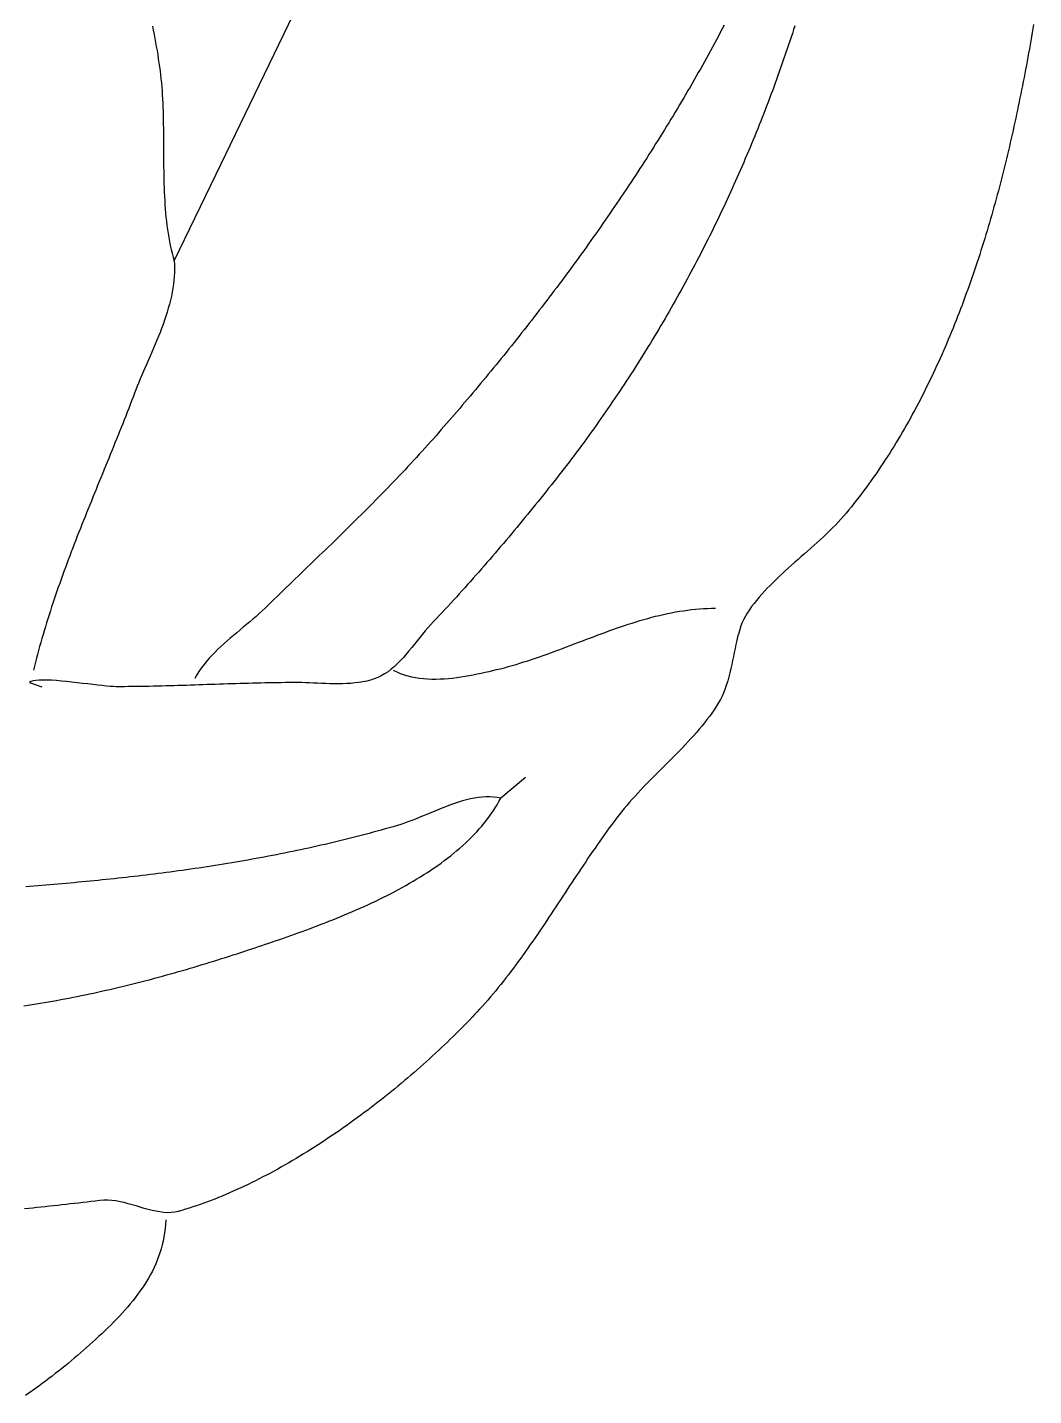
# Model space of a CAD drawing. Header units: millimetres. Extents: x 60 to 2307, y 40 to 1509.
# Drawn here: x 2028.5 to 2271.9, y 128.5 to 459.5 of the extents above; entities that cross this region are included whole.
import ezdxf

# ---------------------------------------------------------------- set-up
doc = ezdxf.new("R2010")
doc.units = ezdxf.units.MM
doc.layers.add('0_0_0', color=3, linetype='Continuous')

msp = doc.modelspace()

# ---------------------------------------------------------------- linework, layer by layer
at = {"layer": '0_0_0'}
for points in [[(2058.7601, 459.7834), (2058.9591, 458.7982), (2059.1527, 457.8134), (2059.3405, 456.8292), (2059.5221, 455.8455), (2059.6972, 454.8624), (2059.8656, 453.88), (2060.0268, 452.8982), (2060.1805, 451.917), (2060.3265, 450.9366), (2060.4643, 449.9569), (2060.5937, 448.978), (2060.7143, 448), (2060.8218, 447.0386), (2060.9177, 446.0702), (2061.0025, 445.0953), (2061.077, 444.1141), (2061.1419, 443.1271), (2061.1979, 442.1345), (2061.2457, 441.1368), (2061.286, 440.1343), (2061.3195, 439.1274), (2061.347, 438.1164), (2061.3691, 437.1017), (2061.3865, 436.0837), (2061.4001, 435.0628), (2061.4104, 434.0392), (2061.4181, 433.0134), (2061.4241, 431.9857), (2061.429, 430.9565), (2061.4335, 429.9261), (2061.4383, 428.895), (2061.4441, 427.8634), (2061.4517, 426.8318), (2061.4617, 425.8005), (2061.4749, 424.7699), (2061.4919, 423.7402), (2061.5135, 422.712), (2061.5404, 421.6855), (2061.5733, 420.6612), (2061.6129, 419.6393), (2061.66, 418.6203), (2061.7151, 417.6045), (2061.7791, 416.5923), (2061.8526, 415.584), (2061.9364, 414.58), (2062.0312, 413.5807), (2062.1376, 412.5864), (2062.2564, 411.5975), (2062.3883, 410.6143), (2062.534, 409.6373), (2062.6942, 408.6668), (2062.8696, 407.7031), (2063.061, 406.7466), (2063.269, 405.7977), (2063.4944, 404.8567), (2063.7378, 403.924), (2064, 403), (2074.1504, 424), (2094, 465)], [(2271.9251, 460.2094), (2271.7565, 459.2206), (2271.5863, 458.2319), (2271.4146, 457.2433), (2271.2412, 456.2549), (2271.0661, 455.2666), (2270.8893, 454.2784), (2270.7109, 453.2904), (2270.5306, 452.3027), (2270.3486, 451.3152), (2270.1647, 450.3279), (2269.979, 449.3409), (2269.7914, 448.3542), (2269.6019, 447.3678), (2269.4104, 446.3817), (2269.2169, 445.396), (2269.0215, 444.4106), (2268.8239, 443.4256), (2268.6243, 442.4411), (2268.4226, 441.4569), (2268.2188, 440.4733), (2268.0127, 439.4901), (2267.8045, 438.5073), (2267.594, 437.5251), (2267.3812, 436.5435), (2267.1662, 435.5623), (2266.9488, 434.5818), (2266.729, 433.6018), (2266.5069, 432.6225), (2266.2823, 431.6438), (2266.0552, 430.6657), (2265.8257, 429.6883), (2265.5936, 428.7116), (2265.359, 427.7356), (2265.1217, 426.7603), (2264.8819, 425.7858), (2264.6394, 424.8121), (2264.3942, 423.8392), (2264.1463, 422.867), (2263.8956, 421.8957), (2263.6421, 420.9253), (2263.3859, 419.9557), (2263.1268, 418.987), (2262.8648, 418.0192), (2262.5999, 417.0524), (2262.332, 416.0865), (2262.0612, 415.1216), (2261.7874, 414.1577), (2261.5105, 413.1948), (2261.2306, 412.2329), (2260.9475, 411.2721), (2260.6613, 410.3124), (2260.372, 409.3537), (2260.0794, 408.3962), (2259.7837, 407.4398), (2259.4846, 406.4845), (2259.1823, 405.5305), (2258.8766, 404.5776), (2258.5676, 403.6259), (2258.2552, 402.6755), (2257.9394, 401.7263), (2257.6201, 400.7784), (2257.2973, 399.8318), (2256.971, 398.8865), (2256.6412, 397.9426), (2256.3078, 397), (2255.9728, 396.0643), (2255.6343, 395.1294), (2255.2922, 394.1952), (2254.9464, 393.262), (2254.5969, 392.3296), (2254.2436, 391.3983), (2253.8865, 390.468), (2253.5256, 389.5388), (2253.1608, 388.6108), (2252.792, 387.684), (2252.4193, 386.7586), (2252.0426, 385.8345), (2251.6619, 384.9118), (2251.2771, 383.9907), (2250.8881, 383.0711), (2250.495, 382.1531), (2250.0977, 381.2368), (2249.6961, 380.3222), (2249.2902, 379.4095), (2248.88, 378.4986), (2248.4655, 377.5897), (2248.0465, 376.6828), (2247.6231, 375.7779), (2247.1951, 374.8751), (2246.7627, 373.9746), (2246.3257, 373.0763), (2245.884, 372.1803), (2245.4377, 371.2867), (2244.9867, 370.3955), (2244.5309, 369.5069), (2244.0704, 368.6208), (2243.605, 367.7373), (2243.1348, 366.8565), (2242.6597, 365.9785), (2242.1797, 365.1034), (2241.6946, 364.2311), (2241.2045, 363.3617), (2240.7094, 362.4954), (2240.2091, 361.6321), (2239.7038, 360.7719), (2239.1932, 359.915), (2238.6774, 359.0613), (2238.1563, 358.211), (2237.6299, 357.364), (2237.0981, 356.5205), (2236.561, 355.6806), (2236.0184, 354.8441), (2235.4703, 354.0114), (2234.9168, 353.1823), (2234.3576, 352.357), (2233.7929, 351.5356), (2233.2225, 350.718), (2232.6465, 349.9044), (2232.0647, 349.0948), (2231.4772, 348.2893), (2230.8838, 347.488), (2230.2846, 346.6908), (2229.6796, 345.898), (2229.0686, 345.1094), (2228.4516, 344.3253), (2227.8287, 343.5456), (2227.1997, 342.7705), (2226.5646, 342), (2225.9421, 341.2672), (2225.2987, 340.5411), (2224.636, 339.8211), (2223.9554, 339.1066), (2223.2584, 338.3973), (2222.5466, 337.6926), (2221.8213, 336.9921), (2221.0842, 336.2951), (2220.3367, 335.6013), (2219.5802, 334.9102), (2218.8164, 334.2211), (2218.0466, 333.5338), (2217.2724, 332.8476), (2216.4953, 332.162), (2215.7168, 331.4767), (2214.9383, 330.791), (2214.1615, 330.1045), (2213.3876, 329.4167), (2212.6183, 328.7271), (2211.8551, 328.0352), (2211.0994, 327.3404), (2210.3528, 326.6424), (2209.6167, 325.9407), (2208.8926, 325.2346), (2208.1821, 324.5238), (2207.4866, 323.8077), (2206.8076, 323.0858), (2206.1466, 322.3577), (2205.5051, 321.6229), (2204.8847, 320.8808), (2204.2867, 320.131), (2203.7127, 319.3729), (2203.1642, 318.6061), (2202.6428, 317.8302), (2202.2039, 317.1009), (2201.8078, 316.3354), (2201.4505, 315.5365), (2201.1278, 314.707), (2200.8357, 313.8498), (2200.5701, 312.9676), (2200.3268, 312.0632), (2200.1018, 311.1394), (2199.891, 310.1991), (2199.6903, 309.2451), (2199.4956, 308.28), (2199.3028, 307.3069), (2199.1078, 306.3284), (2198.9065, 305.3473), (2198.6949, 304.3666), (2198.4688, 303.3889), (2198.2241, 302.4171), (2197.9568, 301.4539), (2197.6627, 300.5023), (2197.3378, 299.5649), (2196.978, 298.6447), (2196.5792, 297.7443), (2196.1372, 296.8667), (2195.6481, 296.0146), (2195.1362, 295.2019), (2194.603, 294.3975), (2194.0497, 293.6009), (2193.4774, 292.8117), (2192.8871, 292.0295), (2192.2799, 291.2538), (2191.6569, 290.4843), (2191.0192, 289.7206), (2190.368, 288.9621), (2189.7043, 288.2086), (2189.0291, 287.4596), (2188.3437, 286.7147), (2187.6491, 285.9735), (2186.9464, 285.2356), (2186.2366, 284.5006), (2185.5209, 283.768), (2184.8004, 283.0374), (2184.0762, 282.3085), (2183.3494, 281.5809), (2182.621, 280.854), (2181.8921, 280.1275), (2181.1639, 279.4011), (2180.4375, 278.6742), (2179.7139, 277.9465), (2178.9943, 277.2175), (2178.2796, 276.487), (2177.5711, 275.7543), (2176.8699, 275.0192), (2176.1769, 274.2812), (2175.4934, 273.5399), (2174.8204, 272.7949), (2174.159, 272.0458), (2173.5102, 271.2921), (2172.8753, 270.5335), (2172.2553, 269.7696), (2171.6513, 269), (2171.0516, 268.217), (2170.4561, 267.4291), (2169.8645, 266.6367), (2169.2765, 265.8398), (2168.6921, 265.0387), (2168.111, 264.2337), (2167.533, 263.4248), (2166.9581, 262.6124), (2166.3859, 261.7965), (2165.8163, 260.9775), (2165.2491, 260.1556), (2164.6841, 259.3308), (2164.1212, 258.5036), (2163.5601, 257.674), (2163.0007, 256.8422), (2162.4428, 256.0086), (2161.8862, 255.1732), (2161.3307, 254.3363), (2160.7761, 253.498), (2160.2223, 252.6587), (2159.669, 251.8185), (2159.1162, 250.9777), (2158.5635, 250.1363), (2158.0108, 249.2947), (2157.4579, 248.453), (2156.9047, 247.6114), (2156.351, 246.7703), (2155.7965, 245.9296), (2155.2411, 245.0898), (2154.6846, 244.2509), (2154.1268, 243.4132), (2153.5676, 242.5769), (2153.0067, 241.7422), (2152.4439, 240.9093), (2151.8792, 240.0784), (2151.3122, 239.2497), (2150.7428, 238.4234), (2150.1709, 237.5998), (2149.5962, 236.7791), (2149.0185, 235.9613), (2148.4377, 235.1469), (2147.8536, 234.3358), (2147.266, 233.5285), (2146.6747, 232.7251), (2146.0796, 231.9257), (2145.4804, 231.1306), (2144.8769, 230.34), (2144.2691, 229.5542), (2143.6566, 228.7732), (2143.0393, 227.9974), (2142.417, 227.2269), (2141.7896, 226.4619), (2141.1569, 225.7027), (2140.5186, 224.9494), (2139.8745, 224.2023), (2139.2246, 223.4615), (2138.5686, 222.7273), (2137.9064, 222), (2137.3004, 221.3443), (2136.686, 220.6867), (2136.0633, 220.0273), (2135.4324, 219.3661), (2134.7935, 218.7035), (2134.1466, 218.0395), (2133.492, 217.3742), (2132.8296, 216.7079), (2132.1597, 216.0407), (2131.4823, 215.3727), (2130.7977, 214.704), (2130.1058, 214.035), (2129.4069, 213.3656), (2128.7011, 212.696), (2127.9884, 212.0264), (2127.269, 211.357), (2126.543, 210.6878), (2125.8106, 210.0191), (2125.0719, 209.351), (2124.327, 208.6836), (2123.576, 208.0172), (2122.819, 207.3517), (2122.0562, 206.6875), (2121.2877, 206.0246), (2120.5136, 205.3633), (2119.734, 204.7035), (2118.9492, 204.0456), (2118.159, 203.3896), (2117.3638, 202.7358), (2116.5637, 202.0842), (2115.7586, 201.435), (2114.9489, 200.7884), (2114.1346, 200.1444), (2113.3158, 199.5034), (2112.4926, 198.8653), (2111.6652, 198.2305), (2110.8337, 197.5989), (2109.9982, 196.9708), (2109.1589, 196.3463), (2108.3158, 195.7256), (2107.4691, 195.1089), (2106.6189, 194.4962), (2105.7654, 193.8877), (2104.9086, 193.2836), (2104.0487, 192.684), (2103.1858, 192.0891), (2102.3201, 191.4991), (2101.4516, 190.914), (2100.5804, 190.334), (2099.7068, 189.7594), (2098.8308, 189.1901), (2097.9525, 188.6265), (2097.0721, 188.0686), (2096.1897, 187.5166), (2095.3054, 186.9706), (2094.4194, 186.4308), (2093.5317, 185.8974), (2092.6425, 185.3704), (2091.7519, 184.8501), (2090.8601, 184.3366), (2089.9671, 183.8301), (2089.073, 183.3306), (2088.1781, 182.8384), (2087.2824, 182.3537), (2086.3861, 181.8764), (2085.4892, 181.4069), (2084.592, 180.9452), (2083.6944, 180.4915), (2082.7967, 180.046), (2081.899, 179.6088), (2081.0013, 179.1801), (2080.1039, 178.76), (2079.2068, 178.3486), (2078.3102, 177.9462), (2077.4141, 177.5528), (2076.5188, 177.1687), (2075.6243, 176.7939), (2074.7307, 176.4286), (2073.8383, 176.073), (2072.947, 175.7273), (2072.057, 175.3915), (2071.1685, 175.0658), (2070.2816, 174.7504), (2069.3964, 174.4455), (2068.513, 174.1511), (2067.6315, 173.8675), (2066.7521, 173.5947), (2065.8749, 173.333), (2065, 173.0825), (2064.136, 172.8907), (2063.2572, 172.789), (2062.3645, 172.768), (2061.4588, 172.8185), (2060.5411, 172.9311), (2059.6124, 173.0963), (2058.6737, 173.305), (2057.7259, 173.5477), (2056.7701, 173.8151), (2055.8071, 174.0978), (2054.8379, 174.3865), (2053.8637, 174.6719), (2052.8852, 174.9446), (2051.9034, 175.1953), (2050.9195, 175.4146), (2049.9342, 175.5933), (2048.9487, 175.7218), (2047.9638, 175.7909), (2046.9806, 175.7913), (2046, 175.7137), (2044.9793, 175.5892), (2043.9602, 175.466), (2042.9424, 175.344), (2041.926, 175.2234), (2040.911, 175.1041), (2039.8973, 174.9861), (2038.8848, 174.8696), (2037.8736, 174.7546), (2036.8636, 174.6411), (2035.8547, 174.5291), (2034.8471, 174.4187), (2033.8405, 174.3099), (2032.835, 174.2028), (2031.8306, 174.0973), (2030.8272, 173.9937), (2029.8247, 173.8918), (2028.8233, 173.7917), (2027.8227, 173.6935)], [(2214.1693, 459.9094), (2213.868, 458.9749), (2213.5644, 458.0413), (2213.2584, 457.1085), (2212.9499, 456.1766), (2212.6391, 455.2456), (2212.3258, 454.3155), (2212.0101, 453.3862), (2211.692, 452.4579), (2211.3714, 451.5304), (2211.0484, 450.6039), (2210.723, 449.6782), (2210.3952, 448.7535), (2210.065, 447.8296), (2209.7323, 446.9067), (2209.3971, 445.9847), (2209.0596, 445.0636), (2208.7195, 444.1435), (2208.3771, 443.2242), (2208.0322, 442.306), (2207.6848, 441.3886), (2207.335, 440.4722), (2206.9827, 439.5568), (2206.628, 438.6423), (2206.2708, 437.7288), (2205.9112, 436.8162), (2205.5491, 435.9046), (2205.1845, 434.994), (2204.8175, 434.0843), (2204.448, 433.1757), (2204.076, 432.268), (2203.7015, 431.3613), (2203.3246, 430.4556), (2202.9451, 429.5509), (2202.5632, 428.6472), (2202.1788, 427.7445), (2201.792, 426.8428), (2201.4026, 425.9421), (2201.0107, 425.0425), (2200.6164, 424.1439), (2200.2195, 423.2463), (2199.8201, 422.3497), (2199.4183, 421.4542), (2199.0139, 420.5597), (2198.607, 419.6662), (2198.1976, 418.7739), (2197.7857, 417.8825), (2197.3713, 416.9922), (2196.9544, 416.103), (2196.5349, 415.2149), (2196.113, 414.3278), (2195.6885, 413.4418), (2195.2614, 412.5568), (2194.8319, 411.673), (2194.3998, 410.7902), (2193.9652, 409.9086), (2193.528, 409.028), (2193.0883, 408.1486), (2192.6461, 407.2702), (2192.2013, 406.393), (2191.754, 405.5168), (2191.3041, 404.6418), (2190.8516, 403.7679), (2190.3967, 402.8951), (2189.9391, 402.0235), (2189.479, 401.153), (2189.0164, 400.2836), (2188.5511, 399.4154), (2188.0834, 398.5484), (2187.613, 397.6824), (2187.1401, 396.8177), (2186.6646, 395.9541), (2186.1865, 395.0917), (2185.7058, 394.2304), (2185.2226, 393.3703), (2184.7368, 392.5114), (2184.2484, 391.6537), (2183.7574, 390.7971), (2183.2638, 389.9418), (2182.7676, 389.0876), (2182.2689, 388.2347), (2181.7675, 387.383), (2181.2635, 386.5324), (2180.757, 385.6831), (2180.2478, 384.835), (2179.736, 383.9881), (2179.2216, 383.1424), (2178.7046, 382.298), (2178.185, 381.4548), (2177.6628, 380.6129), (2177.1379, 379.7722), (2176.6105, 378.9327), (2176.0804, 378.0945), (2175.5477, 377.2575), (2175.0123, 376.4218), (2174.4743, 375.5874), (2173.9337, 374.7542), (2173.3905, 373.9223), (2172.8446, 373.0917), (2172.296, 372.2624), (2171.7449, 371.4344), (2171.1911, 370.6076), (2170.6346, 369.7821), (2170.0755, 368.958), (2169.5137, 368.1351), (2168.9493, 367.3136), (2168.3822, 366.4933), (2167.8125, 365.6744), (2167.2401, 364.8568), (2166.665, 364.0406), (2166.0872, 363.2256), (2165.5068, 362.412), (2164.9238, 361.5997), (2164.338, 360.7888), (2163.7496, 359.9792), (2163.1585, 359.171), (2162.5647, 358.3641), (2161.9682, 357.5586), (2161.369, 356.7544), (2160.7672, 355.9516), (2160.1627, 355.1502), (2159.5554, 354.3502), (2158.9455, 353.5515), (2158.3328, 352.7543), (2157.7175, 351.9584), (2157.0995, 351.1639), (2156.4787, 350.3708), (2155.8553, 349.5791), (2155.2291, 348.7888), (2154.6003, 348), (2153.9648, 347.2064), (2153.3284, 346.4138), (2152.6909, 345.6223), (2152.0524, 344.8318), (2151.4128, 344.0424), (2150.7721, 343.2541), (2150.1303, 342.4668), (2149.4873, 341.6807), (2148.8431, 340.8957), (2148.1977, 340.1118), (2147.5511, 339.3291), (2146.9032, 338.5476), (2146.2539, 337.7673), (2145.6034, 336.9882), (2144.9515, 336.2103), (2144.2982, 335.4337), (2143.6436, 334.6584), (2142.9874, 333.8843), (2142.3299, 333.1115), (2141.6708, 332.3401), (2141.0102, 331.57), (2140.3481, 330.8012), (2139.6844, 330.0338), (2139.0191, 329.2678), (2138.3522, 328.5032), (2137.6837, 327.74), (2137.0134, 326.9783), (2136.3415, 326.218), (2135.6678, 325.4592), (2134.9924, 324.7018), (2134.3152, 323.946), (2133.6361, 323.1917), (2132.9553, 322.439), (2132.2725, 321.6878), (2131.5879, 320.9381), (2130.9013, 320.1901), (2130.2128, 319.4437), (2129.5223, 318.6989), (2128.8298, 317.9558), (2128.1353, 317.2143), (2127.4387, 316.4745), (2126.74, 315.7363), (2126.0393, 315), (2125.3677, 314.2717), (2124.7079, 313.513), (2124.0564, 312.7298), (2123.4102, 311.9283), (2122.7661, 311.1144), (2122.1209, 310.2944), (2121.4715, 309.4742), (2120.8146, 308.66), (2120.1471, 307.8577), (2119.4658, 307.0736), (2118.7675, 306.3137), (2118.0491, 305.584), (2117.3073, 304.8907), (2116.5391, 304.2397), (2115.7411, 303.6373), (2114.9104, 303.0895), (2114.104, 302.6373), (2113.265, 302.2433), (2112.3964, 301.9039), (2111.5009, 301.6155), (2110.5813, 301.3743), (2109.6404, 301.1769), (2108.6812, 301.0195), (2107.7063, 300.8985), (2106.7187, 300.8103), (2105.721, 300.7514), (2104.7163, 300.718), (2103.7072, 300.7065), (2102.6967, 300.7133), (2101.6875, 300.7348), (2100.6824, 300.7673), (2099.6843, 300.8073), (2098.6959, 300.851), (2097.7202, 300.895), (2096.76, 300.9355), (2095.8179, 300.9689), (2094.897, 300.9916), (2094, 301), (2092.9936, 300.9984), (2091.9879, 300.9939), (2090.9828, 300.9866), (2089.9784, 300.9767), (2088.9745, 300.9641), (2087.9712, 300.9492), (2086.9685, 300.9321), (2085.9663, 300.9128), (2084.9645, 300.8915), (2083.9633, 300.8685), (2082.9624, 300.8437), (2081.962, 300.8174), (2080.9619, 300.7897), (2079.9622, 300.7607), (2078.9628, 300.7305), (2077.9637, 300.6994), (2076.9649, 300.6675), (2075.9663, 300.6348), (2074.968, 300.6016), (2073.9698, 300.5679), (2072.9718, 300.534), (2071.9739, 300.5), (2070.9762, 300.4659), (2069.9785, 300.432), (2068.9808, 300.3983), (2067.9832, 300.3651), (2066.9856, 300.3324), (2065.988, 300.3005), (2064.9903, 300.2694), (2063.9925, 300.2392), (2062.9946, 300.2102), (2061.9966, 300.1825), (2060.9984, 300.1562), (2060.0001, 300.1314), (2059.0015, 300.1084), (2058.0026, 300.0871), (2057.0035, 300.0678), (2056.0041, 300.0507), (2055.0044, 300.0358), (2054.0043, 300.0232), (2053.0039, 300.0133), (2052.003, 300.006), (2051.0017, 300.0015), (2050, 300), (2049.3362, 300.0183), (2048.5406, 300.07), (2047.6287, 300.1504), (2046.616, 300.2546), (2045.518, 300.3777), (2044.3503, 300.515), (2043.1282, 300.6617), (2041.8673, 300.8129), (2040.5832, 300.9638), (2039.2913, 301.1097), (2038.0071, 301.2456), (2036.7461, 301.3668), (2035.5238, 301.4684), (2034.3558, 301.5457), (2033.2575, 301.5938), (2032.2444, 301.6079), (2031.332, 301.5832), (2030.5359, 301.5148), (2029.8715, 301.3981), (2029.3544, 301.2281), (2029, 301), (2032, 300)], [(2197.0665, 459.9956), (2196.5984, 459.109), (2196.1279, 458.2234), (2195.6552, 457.3389), (2195.1802, 456.4553), (2194.7029, 455.5727), (2194.2234, 454.6911), (2193.7416, 453.8105), (2193.2577, 452.931), (2192.7715, 452.0524), (2192.2831, 451.1749), (2191.7926, 450.2984), (2191.2999, 449.423), (2190.8051, 448.5486), (2190.3082, 447.6753), (2189.8091, 446.803), (2189.3079, 445.9318), (2188.8047, 445.0616), (2188.2994, 444.1925), (2187.792, 443.3245), (2187.2826, 442.4576), (2186.7712, 441.5918), (2186.2578, 440.727), (2185.7424, 439.8634), (2185.225, 439.0009), (2184.7056, 438.1394), (2184.1843, 437.2791), (2183.6611, 436.4199), (2183.1359, 435.5619), (2182.6089, 434.705), (2182.0799, 433.8492), (2181.5491, 432.9945), (2181.0165, 432.141), (2180.482, 431.2887), (2179.9456, 430.4375), (2179.4075, 429.5875), (2178.8675, 428.7387), (2178.3258, 427.891), (2177.7823, 427.0445), (2177.2371, 426.1992), (2176.6901, 425.3551), (2176.1414, 424.5122), (2175.591, 423.6705), (2175.0388, 422.83), (2174.4851, 421.9908), (2173.9296, 421.1527), (2173.3725, 420.3159), (2172.8138, 419.4803), (2172.2535, 418.646), (2171.6915, 417.8128), (2171.128, 416.981), (2170.5629, 416.1504), (2169.9962, 415.321), (2169.428, 414.4929), (2168.8583, 413.6661), (2168.287, 412.8406), (2167.7143, 412.0163), (2167.1401, 411.1934), (2166.5644, 410.3717), (2165.9872, 409.5513), (2165.4087, 408.7323), (2164.8287, 407.9145), (2164.2472, 407.098), (2163.6644, 406.2829), (2163.0803, 405.4691), (2162.4947, 404.6566), (2161.9078, 403.8455), (2161.3196, 403.0357), (2160.7301, 402.2273), (2160.1392, 401.4202), (2159.5471, 400.6144), (2158.9537, 399.8101), (2158.359, 399.0071), (2157.7631, 398.2055), (2157.166, 397.4052), (2156.5676, 396.6064), (2155.9681, 395.8089), (2155.3674, 395.0128), (2154.7655, 394.2182), (2154.1624, 393.4249), (2153.5582, 392.6331), (2152.9529, 391.8427), (2152.3465, 391.0537), (2151.739, 390.2661), (2151.1304, 389.48), (2150.5208, 388.6953), (2149.9101, 387.9121), (2149.2983, 387.1303), (2148.6856, 386.3499), (2148.0718, 385.5711), (2147.4571, 384.7937), (2146.8414, 384.0178), (2146.2247, 383.2433), (2145.6071, 382.4704), (2144.9885, 381.6989), (2144.3691, 380.9289), (2143.7487, 380.1605), (2143.1275, 379.3935), (2142.5054, 378.6281), (2141.8824, 377.8642), (2141.2586, 377.1018), (2140.634, 376.3409), (2140.0085, 375.5815), (2139.3823, 374.8238), (2138.7553, 374.0675), (2138.1275, 373.3128), (2137.499, 372.5597), (2136.8698, 371.8081), (2136.2398, 371.0581), (2135.6091, 370.3097), (2134.9778, 369.5628), (2134.3457, 368.8175), (2133.7131, 368.0739), (2133.0797, 367.3318), (2132.4458, 366.5913), (2131.8112, 365.8524), (2131.176, 365.1152), (2130.5402, 364.3795), (2129.9039, 363.6455), (2129.267, 362.9131), (2128.6296, 362.1824), (2127.9917, 361.4532), (2127.3532, 360.7258), (2126.7143, 360), (2126.04, 359.238), (2125.3634, 358.4787), (2124.6845, 357.7221), (2124.0032, 356.968), (2123.3198, 356.2165), (2122.6341, 355.4674), (2121.9463, 354.7207), (2121.2564, 353.9763), (2120.5645, 353.2341), (2119.8706, 352.4942), (2119.1748, 351.7563), (2118.4771, 351.0205), (2117.7776, 350.2868), (2117.0763, 349.5549), (2116.3734, 348.825), (2115.6687, 348.0968), (2114.9625, 347.3704), (2114.2547, 346.6457), (2113.5454, 345.9226), (2112.8346, 345.201), (2112.1225, 344.4809), (2111.409, 343.7623), (2110.6942, 343.045), (2109.9782, 342.329), (2109.261, 341.6143), (2108.5427, 340.9007), (2107.8233, 340.1882), (2107.1028, 339.4768), (2106.3814, 338.7664), (2105.6591, 338.0569), (2104.9359, 337.3482), (2104.2118, 336.6403), (2103.487, 335.9332), (2102.7615, 335.2267), (2102.0354, 334.5208), (2101.3086, 333.8155), (2100.5813, 333.1106), (2099.8535, 332.4062), (2099.1252, 331.702), (2098.3966, 330.9982), (2097.6676, 330.2946), (2096.9383, 329.5911), (2096.2087, 328.8878), (2095.479, 328.1844), (2094.7492, 327.481), (2094.0193, 326.7776), (2093.2893, 326.0739), (2092.5594, 325.37), (2091.8295, 324.6659), (2091.0998, 323.9614), (2090.3703, 323.2564), (2089.641, 322.551), (2088.912, 321.8451), (2088.1833, 321.1385), (2087.4551, 320.4313), (2086.7273, 319.7233), (2086, 319.0146), (2085.296, 318.3422), (2084.5716, 317.6759), (2083.8294, 317.0143), (2083.0721, 316.3561), (2082.3025, 315.7002), (2081.5234, 315.0452), (2080.7375, 314.39), (2079.9475, 313.7332), (2079.1562, 313.0737), (2078.3664, 312.4102), (2077.5808, 311.7414), (2076.8021, 311.066), (2076.0331, 310.383), (2075.2766, 309.6909), (2074.5352, 308.9885), (2073.8118, 308.2747), (2073.1091, 307.5481), (2072.4298, 306.8075), (2071.7766, 306.0516), (2071.1525, 305.2793), (2070.5599, 304.4892), (2070.0019, 303.6801), (2069.4809, 302.8508), (2069, 302)], [(2064, 403), (2064.0703, 402.0726), (2064.1009, 401.1385), (2064.0934, 400.1981), (2064.0496, 399.252), (2063.9712, 398.3008), (2063.8599, 397.345), (2063.7175, 396.3853), (2063.5457, 395.4221), (2063.3462, 394.456), (2063.1208, 393.4875), (2062.8711, 392.5173), (2062.599, 391.5459), (2062.3061, 390.5738), (2061.9942, 389.6017), (2061.665, 388.63), (2061.3202, 387.6593), (2060.9616, 386.6902), (2060.5909, 385.7233), (2060.2098, 384.759), (2059.82, 383.798), (2059.4233, 382.8409), (2059.0214, 381.8881), (2058.6161, 380.9403), (2058.209, 379.9979), (2057.802, 379.0616), (2057.3966, 378.132), (2056.9947, 377.2095), (2056.598, 376.2947), (2056.2082, 375.3883), (2055.827, 374.4907), (2055.4563, 373.6025), (2055.0976, 372.7242), (2054.7527, 371.8566), (2054.4235, 371), (2054.075, 370.0796), (2053.7235, 369.1583), (2053.3691, 368.236), (2053.012, 367.3128), (2052.6523, 366.3886), (2052.2901, 365.4635), (2051.9257, 364.5374), (2051.559, 363.6105), (2051.1903, 362.6827), (2050.8196, 361.754), (2050.4472, 360.8245), (2050.0732, 359.8941), (2049.6976, 358.9629), (2049.3207, 358.0309), (2048.9425, 357.0981), (2048.5632, 356.1645), (2048.183, 355.2301), (2047.8019, 354.2949), (2047.4202, 353.359), (2047.0379, 352.4224), (2046.6552, 351.485), (2046.2722, 350.547), (2045.8891, 349.6082), (2045.5059, 348.6688), (2045.1229, 347.7287), (2044.7402, 346.7879), (2044.3578, 345.8465), (2043.976, 344.9045), (2043.5949, 343.9618), (2043.2145, 343.0186), (2042.8351, 342.0748), (2042.4568, 341.1304), (2042.0798, 340.1855), (2041.704, 339.24), (2041.3298, 338.294), (2040.9572, 337.3474), (2040.5864, 336.4004), (2040.2174, 335.4529), (2039.8505, 334.5049), (2039.4858, 333.5564), (2039.1233, 332.6075), (2038.7634, 331.6582), (2038.406, 330.7084), (2038.0513, 329.7582), (2037.6994, 328.8077), (2037.3506, 327.8567), (2037.0049, 326.9054), (2036.6624, 325.9538), (2036.3234, 325.0018), (2035.9879, 324.0495), (2035.656, 323.0968), (2035.328, 322.1439), (2035.0039, 321.1907), (2034.6839, 320.2372), (2034.3681, 319.2835), (2034.0566, 318.3295), (2033.7497, 317.3753), (2033.4474, 316.4209), (2033.1498, 315.4662), (2032.8571, 314.5114), (2032.5695, 313.5564), (2032.287, 312.6013), (2032.0098, 311.646), (2031.7381, 310.6905), (2031.472, 309.735), (2031.2116, 308.7793), (2030.957, 307.8236), (2030.7084, 306.8678), (2030.466, 305.9119), (2030.2298, 304.9559), (2030, 304)], [(2117, 304), (2117.8503, 303.579), (2118.7234, 303.2095), (2119.6175, 302.8893), (2120.5308, 302.6163), (2121.4616, 302.3882), (2122.4083, 302.2029), (2123.369, 302.0582), (2124.3421, 301.952), (2125.3257, 301.882), (2126.3183, 301.8461), (2127.318, 301.8421), (2128.3232, 301.8679), (2129.3321, 301.9212), (2130.343, 301.9998), (2131.3541, 302.1017), (2132.3638, 302.2245), (2133.3703, 302.3663), (2134.3718, 302.5246), (2135.3667, 302.6975), (2136.3533, 302.8827), (2137.3297, 303.078), (2138.2943, 303.2812), (2139.2454, 303.4903), (2140.1811, 303.7029), (2141.0999, 303.917), (2142, 304.1304), (2142.9488, 304.3628), (2143.896, 304.6069), (2144.8417, 304.8621), (2145.786, 305.1278), (2146.7289, 305.4035), (2147.6706, 305.6885), (2148.6111, 305.9822), (2149.5505, 306.2841), (2150.4889, 306.5937), (2151.4264, 306.9102), (2152.363, 307.2332), (2153.2989, 307.5621), (2154.2341, 307.8962), (2155.1687, 308.235), (2156.1028, 308.5779), (2157.0365, 308.9244), (2157.9699, 309.2738), (2158.903, 309.6256), (2159.8359, 309.9791), (2160.7687, 310.3339), (2161.7015, 310.6892), (2162.6344, 311.0447), (2163.5675, 311.3995), (2164.5008, 311.7533), (2165.4345, 312.1053), (2166.3686, 312.4551), (2167.3031, 312.802), (2168.2383, 313.1454), (2169.1741, 313.4848), (2170.1107, 313.8196), (2171.0481, 314.1493), (2171.9864, 314.4731), (2172.9257, 314.7906), (2173.8661, 315.1011), (2174.8077, 315.4041), (2175.7506, 315.699), (2176.6947, 315.9852), (2177.6403, 316.2622), (2178.5875, 316.5293), (2179.5362, 316.786), (2180.4865, 317.0316), (2181.4387, 317.2657), (2182.3926, 317.4876), (2183.3485, 317.6968), (2184.3064, 317.8926), (2185.2664, 318.0745), (2186.2286, 318.2419), (2187.193, 318.3942), (2188.1598, 318.5308), (2189.129, 318.6512), (2190.1007, 318.7548), (2191.075, 318.841), (2192.052, 318.9092), (2193.0318, 318.9588), (2194.0144, 318.9892), (2195, 319)], [(2149, 278), (2143, 273)], [(2027.6718, 222.8095), (2028.6595, 222.9578), (2029.6477, 223.1106), (2030.6363, 223.2677), (2031.6254, 223.4292), (2032.6149, 223.595), (2033.6047, 223.765), (2034.5947, 223.9391), (2035.5848, 224.1174), (2036.5751, 224.2996), (2037.5653, 224.4859), (2038.5556, 224.6761), (2039.5457, 224.8701), (2040.5356, 225.0679), (2041.5254, 225.2695), (2042.5148, 225.4747), (2043.5038, 225.6836), (2044.4924, 225.896), (2045.4805, 226.112), (2046.4681, 226.3314), (2047.455, 226.5542), (2048.4412, 226.7803), (2049.4266, 227.0097), (2050.4112, 227.2422), (2051.3949, 227.478), (2052.3776, 227.7168), (2053.3593, 227.9587), (2054.3399, 228.2035), (2055.3193, 228.4513), (2056.2975, 228.7019), (2057.2744, 228.9553), (2058.2499, 229.2115), (2059.224, 229.4703), (2060.1966, 229.7318), (2061.1676, 229.9958), (2062.137, 230.2623), (2063.1047, 230.5313), (2064.0707, 230.8027), (2065.0348, 231.0763), (2065.997, 231.3523), (2066.9572, 231.6304), (2067.9155, 231.9108), (2068.8716, 232.1932), (2069.8255, 232.4776), (2070.7773, 232.764), (2071.7267, 233.0523), (2072.6738, 233.3425), (2073.6184, 233.6344), (2074.5605, 233.9282), (2075.5001, 234.2235), (2076.4371, 234.5205), (2077.3714, 234.8191), (2078.3029, 235.1192), (2079.2315, 235.4207), (2080.1573, 235.7236), (2081.0801, 236.0278), (2082, 236.3333), (2082.7972, 236.5991), (2083.6057, 236.8691), (2084.425, 237.1432), (2085.2548, 237.4216), (2086.0945, 237.7044), (2086.9437, 237.9916), (2087.8019, 238.2834), (2088.6688, 238.5797), (2089.5438, 238.8806), (2090.4265, 239.1864), (2091.3166, 239.4969), (2092.2134, 239.8124), (2093.1166, 240.1328), (2094.0258, 240.4583), (2094.9404, 240.7889), (2095.8601, 241.1247), (2096.7844, 241.4659), (2097.7129, 241.8124), (2098.645, 242.1643), (2099.5804, 242.5218), (2100.5186, 242.8849), (2101.4592, 243.2537), (2102.4017, 243.6283), (2103.3457, 244.0087), (2104.2907, 244.395), (2105.2363, 244.7873), (2106.1821, 245.1857), (2107.1275, 245.5903), (2108.0722, 246.0011), (2109.0157, 246.4182), (2109.9575, 246.8417), (2110.8972, 247.2717), (2111.8344, 247.7083), (2112.7687, 248.1515), (2113.6994, 248.6013), (2114.6264, 249.058), (2115.549, 249.5215), (2116.4668, 249.992), (2117.3794, 250.4695), (2118.2863, 250.9541), (2119.1872, 251.4459), (2120.0815, 251.9449), (2120.9688, 252.4513), (2121.8487, 252.9651), (2122.7206, 253.4864), (2123.5843, 254.0153), (2124.4391, 254.5518), (2125.2848, 255.0961), (2126.1207, 255.6481), (2126.9466, 256.2081), (2127.7618, 256.776), (2128.5661, 257.3519), (2129.3589, 257.936), (2130.1398, 258.5283), (2130.9084, 259.1288), (2131.6642, 259.7378), (2132.4067, 260.3551), (2133.1355, 260.981), (2133.8502, 261.6155), (2134.5504, 262.2586), (2135.2355, 262.9105), (2135.9051, 263.5712), (2136.5589, 264.2409), (2137.1962, 264.9195), (2137.8168, 265.6072), (2138.4201, 266.304), (2139.0057, 267.0101), (2139.5732, 267.7254), (2140.1221, 268.4501), (2140.6519, 269.1843), (2141.1623, 269.9281), (2141.6527, 270.6814), (2142.1227, 271.4445), (2142.572, 272.2173), (2143, 273), (2142.1339, 273.1765), (2141.2521, 273.2897), (2140.356, 273.3432), (2139.4468, 273.3407), (2138.5259, 273.2861), (2137.5946, 273.183), (2136.6543, 273.0351), (2135.7063, 272.8462), (2134.7519, 272.62), (2133.7924, 272.3603), (2132.8292, 272.0707), (2131.8636, 271.755), (2130.897, 271.417), (2129.9307, 271.0603), (2128.966, 270.6887), (2128.0042, 270.306), (2127.0467, 269.9157), (2126.0948, 269.5218), (2125.1498, 269.1279), (2124.2131, 268.7377), (2123.2861, 268.3549), (2122.3699, 267.9834), (2121.466, 267.6268), (2120.5758, 267.2889), (2119.7005, 266.9733), (2118.8414, 266.6838), (2118, 266.4243), (2117.0307, 266.1425), (2116.0612, 265.8642), (2115.0914, 265.5893), (2114.1214, 265.3178), (2113.151, 265.0496), (2112.1803, 264.7848), (2111.2093, 264.5232), (2110.238, 264.2649), (2109.2663, 264.0099), (2108.2943, 263.758), (2107.3218, 263.5094), (2106.3491, 263.2639), (2105.3759, 263.0215), (2104.4023, 262.7822), (2103.4283, 262.546), (2102.4539, 262.3128), (2101.479, 262.0826), (2100.5037, 261.8554), (2099.528, 261.6312), (2098.5518, 261.4099), (2097.575, 261.1915), (2096.5978, 260.9759), (2095.6201, 260.7632), (2094.6419, 260.5534), (2093.6632, 260.3463), (2092.6839, 260.1419), (2091.7041, 259.9403), (2090.7237, 259.7414), (2089.7427, 259.5452), (2088.7612, 259.3516), (2087.779, 259.1606), (2086.7963, 258.9722), (2085.8129, 258.7864), (2084.8289, 258.6031), (2083.8443, 258.4223), (2082.859, 258.2439), (2081.8731, 258.0681), (2080.8865, 257.8946), (2079.8992, 257.7235), (2078.9112, 257.5548), (2077.9225, 257.3884), (2076.9331, 257.2244), (2075.9429, 257.0626), (2074.952, 256.903), (2073.9604, 256.7457), (2072.968, 256.5906), (2071.9748, 256.4376), (2070.9809, 256.2868), (2069.9861, 256.1381), (2068.9905, 255.9914), (2067.9941, 255.8468), (2066.9969, 255.7042), (2065.9989, 255.5637), (2065, 255.4251), (2064.0332, 255.293), (2063.0662, 255.1631), (2062.0989, 255.0353), (2061.1313, 254.9095), (2060.1635, 254.7858), (2059.1955, 254.6641), (2058.2272, 254.5444), (2057.2587, 254.4266), (2056.29, 254.3106), (2055.321, 254.1965), (2054.3519, 254.0843), (2053.3825, 253.9738), (2052.413, 253.865), (2051.4432, 253.758), (2050.4733, 253.6527), (2049.5032, 253.5489), (2048.5329, 253.4468), (2047.5624, 253.3463), (2046.5918, 253.2472), (2045.621, 253.1497), (2044.6501, 253.0536), (2043.679, 252.959), (2042.7078, 252.8657), (2041.7365, 252.7738), (2040.765, 252.6832), (2039.7935, 252.5939), (2038.8218, 252.5058), (2037.85, 252.4189), (2036.8781, 252.3332), (2035.9061, 252.2487), (2034.934, 252.1652), (2033.9619, 252.0828), (2032.9897, 252.0014), (2032.0174, 251.921), (2031.045, 251.8416), (2030.0726, 251.7631), (2029.1001, 251.6854), (2028.1276, 251.6087)], [(2062, 171), (2061.936, 169.9455), (2061.8377, 168.9102), (2061.7059, 167.8936), (2061.5413, 166.8952), (2061.345, 165.9143), (2061.1178, 164.9506), (2060.8605, 164.0035), (2060.5741, 163.0724), (2060.2594, 162.1568), (2059.9172, 161.2562), (2059.5485, 160.3701), (2059.1541, 159.498), (2058.7349, 158.6393), (2058.2917, 157.7936), (2057.8255, 156.9602), (2057.3371, 156.1387), (2056.8273, 155.3285), (2056.2971, 154.5292), (2055.7473, 153.7402), (2055.1789, 152.9609), (2054.5925, 152.1909), (2053.9893, 151.4296), (2053.3699, 150.6765), (2052.7353, 149.9312), (2052.0864, 149.1929), (2051.424, 148.4613), (2050.749, 147.7359), (2050.0622, 147.016), (2049.3647, 146.3012), (2048.6571, 145.5909), (2047.9404, 144.8847), (2047.2155, 144.1819), (2046.4832, 143.4822), (2045.7444, 142.7848), (2045, 142.0895), (2044.2827, 141.4275), (2043.5597, 140.7701), (2042.8311, 140.1171), (2042.0968, 139.4685), (2041.357, 138.8244), (2040.6119, 138.1846), (2039.8615, 137.5491), (2039.1059, 136.9179), (2038.3453, 136.2909), (2037.5797, 135.6681), (2036.8092, 135.0495), (2036.034, 134.435), (2035.2541, 133.8246), (2034.4697, 133.2182), (2033.6808, 132.6158), (2032.8876, 132.0174), (2032.0902, 131.4229), (2031.2886, 130.8322), (2030.483, 130.2455), (2029.6734, 129.6625), (2028.8601, 129.0833), (2028.043, 128.5078)]]:
    msp.add_lwpolyline(points, dxfattribs=at)

doc.saveas('drawing.dxf')
